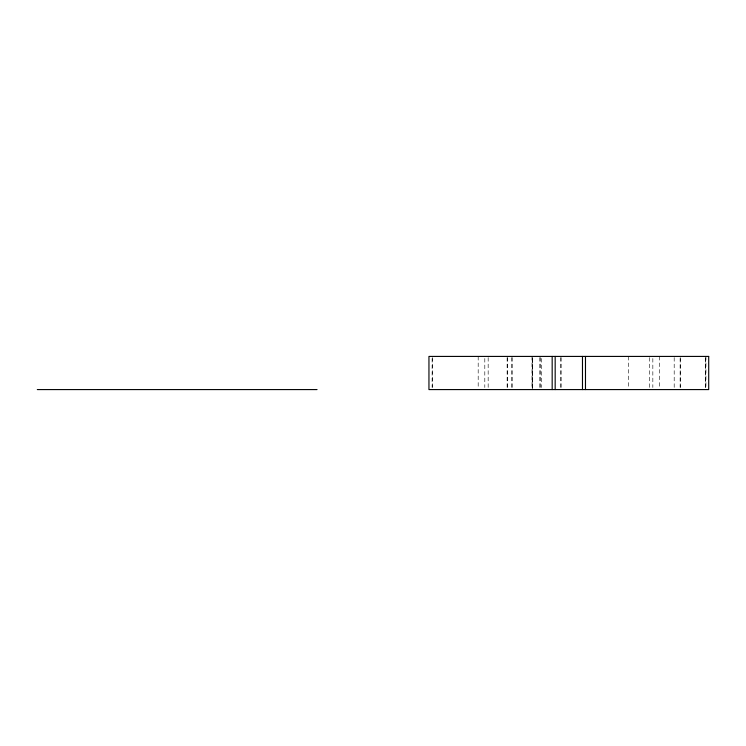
<?xml version="1.0" encoding="UTF-8"?>
<svg xmlns="http://www.w3.org/2000/svg" width="746" height="746" viewBox="0 0 746 746"><rect width="100%" height="100%" fill="white"/><g stroke="black" fill="none" stroke-linecap="round" stroke-linejoin="round"><path stroke-width="0.56" stroke-dasharray="3.73 2.8" d="M705.94 356.42L705.93 388.442M705.529 358.49L705.529 387.51M705.343 357.558L705.343 388.442M680.203 358.49L680.203 387.51M680.203 357.558L680.203 388.442M674.188 357.558L674.197 388.442M659.464 356.42L659.464 388.442M652.843 358.49L652.843 387.51M649.486 357.558L649.486 388.442M628.309 356.42L628.309 388.442M561.113 357.558L561.113 388.442M560.778 357.558L560.778 388.442M541.568 358.49L541.568 387.51M540.608 357.558L540.608 388.442M539.787 357.558L539.787 388.442M532.653 357.558L532.653 388.442M532.001 356.42L532.001 388.442M512.092 357.558L512.092 388.442M511.868 357.558L511.868 388.442M507.522 357.558L507.522 388.442M507.131 357.558L507.131 388.442M488.164 357.558L488.164 388.442M484.807 358.49L484.807 387.51M478.186 356.42L478.186 388.442M432.307 357.558L432.307 388.442M432.12 358.49L432.12 387.51M532.271 388.442L532.271 357.558L532.215 388.442"/><path stroke-width="1.12" d="M37.3 389.58L317.05 389.58M585.479 356.42L585.479 389.58M582.477 356.42L582.477 389.58M555.173 356.42L555.173 389.58M552.171 356.42L552.171 389.58M708.7 356.42L428.95 356.42L428.95 389.58L708.7 389.58L708.7 356.42"/></g></svg>
